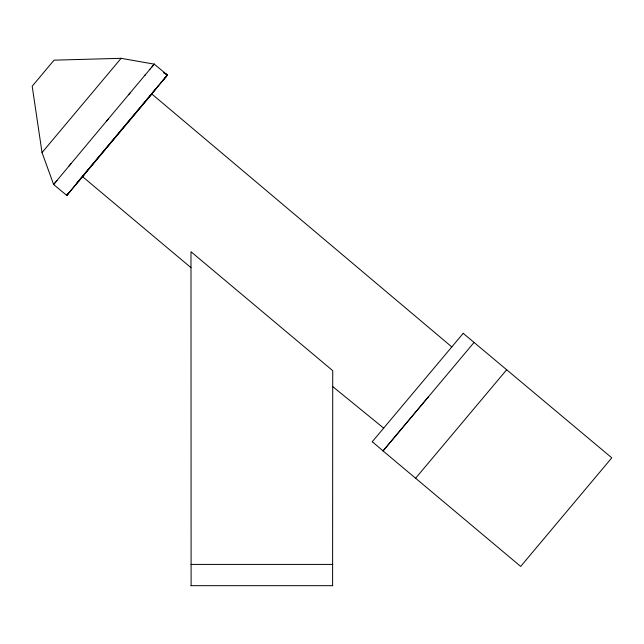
<?xml version="1.0" encoding="UTF-8"?>
<svg xmlns="http://www.w3.org/2000/svg" width="644" height="644" viewBox="0 0 644 644"><rect width="100%" height="100%" fill="white"/><g stroke="black" fill="none" stroke-linecap="round" stroke-linejoin="round"><path stroke-width="0.97" d="M332.602 585.678L332.731 370.67L190.986 251.732L191.107 585.678M69.737 191.92L66.775 195.406L53.637 184.546L54.193 183.846M67.201 194.923L66.815 195.374L68.288 193.562M166.893 75.686L167.488 74.945L163.769 72.732L167.448 74.986L164.107 79.051M66.775 195.406L67.37 194.673M163.19 80.033L167.4 75.042L154.27 64.159L121.128 58.322L54.064 60.158L32.2 86.207L42.037 152.58L53.637 184.546L55.11 182.735M153.763 64.794L154.31 64.118L153.715 64.859M54.877 183.017L71.13 163.495M55.803 181.898L56.978 180.481M68.055 193.844L121.322 130.016M68.989 192.725L70.164 191.308M165.283 77.634L166.208 76.507M162.691 80.75L150.189 95.755M162.521 80.959L164.502 78.568M68.771 166.321L108.144 119.188M128.615 94.724L145.286 74.825M106.574 121.064L130.321 92.68M158.464 85.652L119.76 131.891M78.681 181.27L84.211 174.669M75.799 184.707L78.938 180.964M428.598 396.615L383.043 450.921L520.69 566.422L611.792 457.828L463.197 333.342M42.037 152.58L121.128 58.322M150.012 69.198L154.27 64.159L151.348 67.612M144.626 75.614L150.149 69.037M76.886 182.904L157.055 87.367M157.804 86.441L163.326 79.864M69.23 192.524L76.459 183.918M372.184 441.808L463.294 333.23M474.153 342.334L383.035 450.913L372.28 441.695M415.613 478.251L506.731 369.672M164.526 78.439L166.466 76.137M67.797 194.214L68.642 193.216M167.062 75.437L167.448 74.986M190.986 564.418L332.731 564.418M191.018 585.678L332.69 585.678M332.731 386.593L383.679 428.115M190.986 267.663L82.537 176.649L151.863 94.024L451.806 346.923"/></g></svg>
